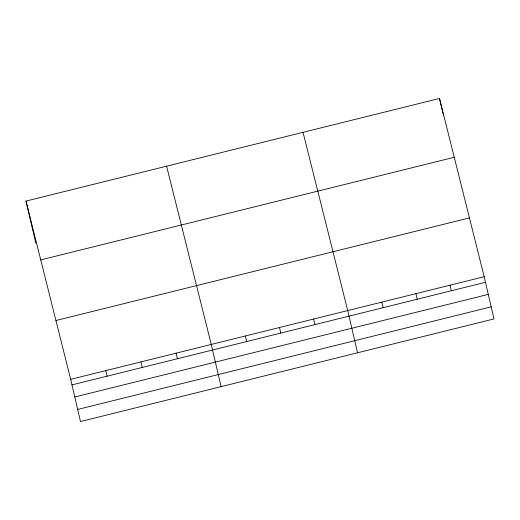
<?xml version="1.0" encoding="UTF-8"?>
<svg xmlns="http://www.w3.org/2000/svg" width="520" height="520" viewBox="0 0 520 520"><rect width="100%" height="100%" fill="white"/><g stroke="black" fill="none" stroke-linecap="round" stroke-linejoin="round"><path stroke-width="0.78" d="M26 201.071L439.504 98.456L484.178 276.718L494 318.929L80.496 421.544L70.675 379.334L26 201.071L35.822 243.282M40.742 259.896L454.246 157.281M55.932 320.508L469.437 217.893M70.675 379.334L484.178 276.718M71.968 384.904L485.472 282.288M74.782 396.994L488.287 294.385M77.681 409.454L491.185 306.839M303.05 132.314L347.718 310.583L357.546 352.794M166.595 166.179L211.263 344.448L221.084 386.659M439.504 98.456L443.437 115.362M450.06 285.188L451.36 290.758M415.948 293.651L417.241 299.221M381.836 302.12L383.13 307.684M313.606 319.046L314.899 324.617M279.494 327.516L280.787 333.086M245.375 335.978L246.675 341.549M176.118 353.171L177.411 358.735M140.966 361.887L142.266 367.458M105.82 370.611L107.114 376.181"/></g></svg>
